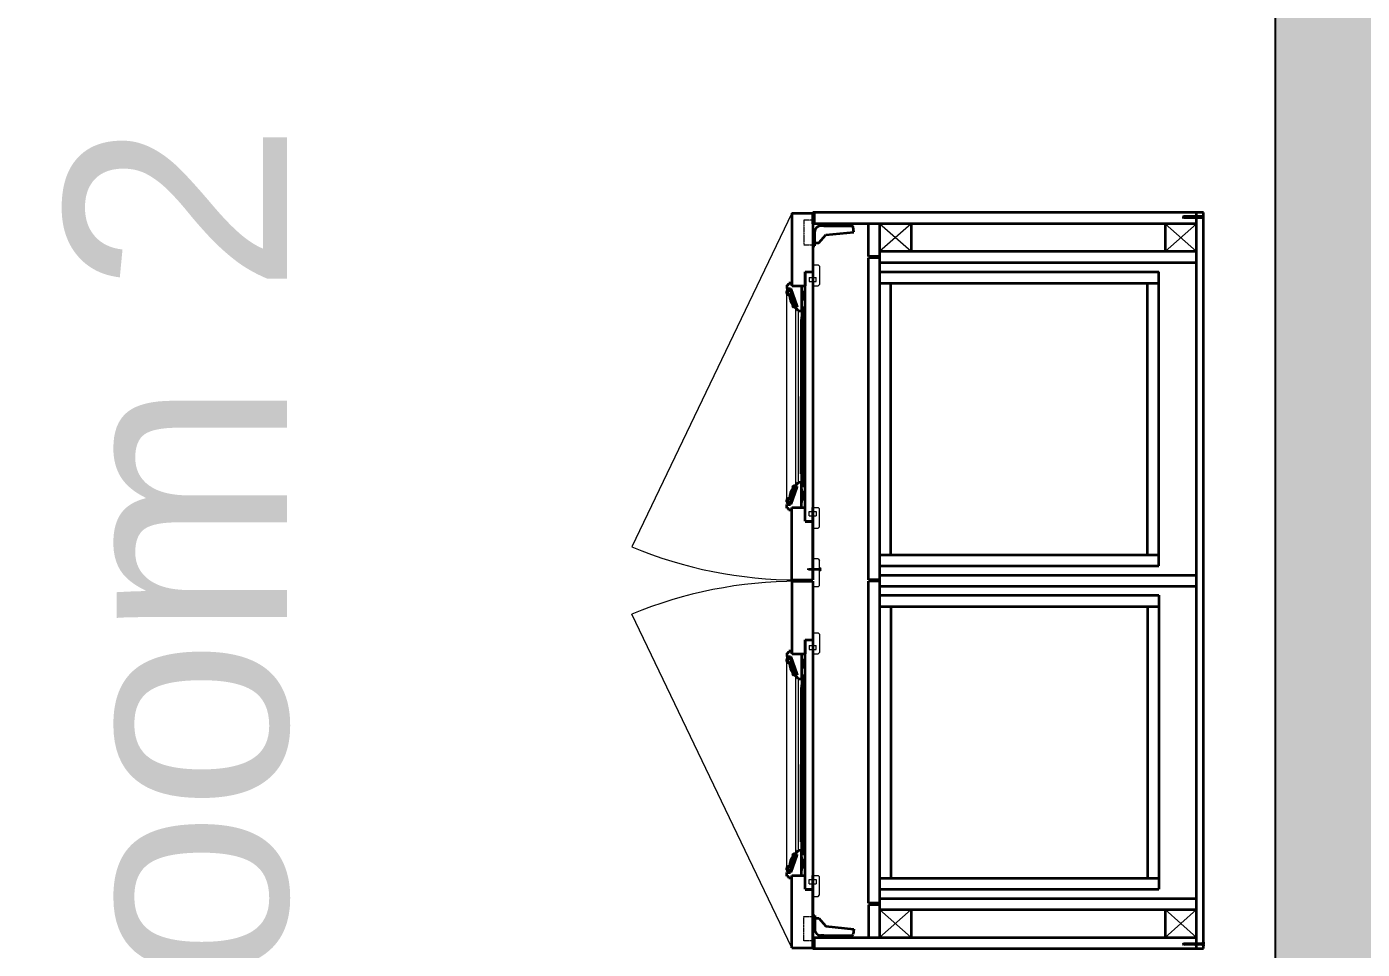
# Model space of a CAD drawing. Header units: millimetres. Extents: x 15734 to 38872, y 8066 to 23066.
# Drawn here: x 19510 to 20659, y 19876 to 20669 of the extents above; entities that cross this region are included whole.
import ezdxf

# ---------------------------------------------------------------- set-up
doc = ezdxf.new("R2010")
doc.units = ezdxf.units.MM
doc.header["$MEASUREMENT"] = 0
doc.linetypes.add('Oculta', pattern=[0.0001, 0, -0.0001])
doc.layers.get('0').update_dxf_attribs({"color": 4})
doc.layers.add('Wall', color=10, linetype='Continuous')
doc.layers.add('Wardrobe', color=4, linetype='Continuous')
doc.styles.get("Standard").update_dxf_attribs({"font": 'arial.ttf'})

msp = doc.modelspace()

# ---------------------------------------------------------------- hatches: boundary and pattern name
at = {"layer": 'Wall'}
h = msp.add_hatch(color=3, dxfattribs=at)
h.dxf.hatch_style = 1
h.paths.add_polyline_path([(24734.07, 18028.46), (24584.07, 18028.46), (24584.07, 17715.96), (22384.07, 17715.96), (22384.07, 18840.96), (22634.07, 18840.96), (22634.07, 18990.96), (22384.07, 18990.96), (22384.07, 19240.96), (22234.07, 19240.96), (22234.07, 17565.96), (24084.07, 17565.96), (24084.07, 16865.96), (24234.07, 16865.96), (24234.07, 17565.96), (24734.07, 17565.96)])
h.paths.add_polyline_path([(24734.07, 19215.96), (24584.07, 19215.96), (24584.07, 18990.96), (23634.07, 18990.96), (23634.07, 18840.96), (24584.07, 18840.96), (24584.07, 18528.46), (24734.07, 18528.46)])
h.paths.add_polyline_path([(24734.07, 19915.96), (24584.07, 19915.96), (24584.07, 19715.96), (24734.07, 19715.96)])
h.paths.add_polyline_path([(24234.07, 16365.96), (24084.07, 16365.96), (24084.07, 14915.96), (24234.07, 14915.96)])
h.paths.add_polyline_path([(24734.07, 22065.96), (23134.07, 22065.96), (23134.07, 21915.96), (24584.07, 21915.96), (24584.07, 20790.96), (23634.07, 20790.96), (23634.07, 20640.96), (24584.07, 20640.96), (24584.07, 20415.96), (24734.07, 20415.96)])
h.paths.add_polyline_path([(22384.07, 21915.96), (22634.07, 21915.96), (22634.07, 22065.96), (22009.07, 22065.96), (22009.07, 21915.96), (22234.07, 21915.96), (22234.07, 20240.96), (22384.07, 20240.96)])
h.paths.add_polyline_path([(20959.07, 22065.96), (19534.07, 22065.96), (19534.07, 21915.96), (20584.07, 21915.96), (20584.07, 18965.96), (20734.07, 18965.96), (20734.07, 21915.96), (20959.07, 21915.96)])
h.paths.add_polyline_path([(17934.07, 22065.96), (16734.07, 22065.96), (16734.07, 17565.96), (17234.07, 17565.96), (17234.07, 16715.96), (17384.07, 16715.96), (17384.07, 17565.96), (20584.07, 17565.96), (20584.07, 15365.96), (20334.07, 15365.96), (20334.07, 15215.96), (20584.07, 15215.96), (20584.07, 14965.96), (20734.07, 14965.96), (20734.07, 17965.96), (20584.07, 17965.96), (20584.07, 17715.96), (16884.07, 17715.96), (16884.07, 21915.96), (17934.07, 21915.96)])
h.paths.add_polyline_path([(19334.07, 15365.96), (17384.07, 15365.96), (17384.07, 16215.96), (17234.07, 16215.96), (17234.07, 13715.96), (16734.07, 13715.96), (16734.07, 10065.96), (17484.07, 10065.96), (17484.07, 10215.96), (16884.07, 10215.96), (16884.07, 13565.96), (17384.07, 13565.96), (17384.07, 13715.96), (17384.07, 15215.96), (19334.07, 15215.96)])
h.paths.add_polyline_path([(20734.07, 13565.96), (20984.07, 13565.96), (20984.07, 13715.96), (20734.07, 13715.96), (20734.07, 13965.96), (20584.07, 13965.96), (20584.07, 10215.96), (19984.07, 10215.96), (19984.07, 10065.96), (20584.07, 10065.96), (20584.07, 9065.96), (21734.07, 9065.96), (21734.07, 9215.96), (20734.07, 9215.96)])
h.paths.add_polyline_path([(24734.07, 13715.96), (24234.07, 13715.96), (24234.07, 14415.96), (24084.07, 14415.96), (24084.07, 13715.96), (21984.07, 13715.96), (21984.07, 13565.96), (24584.07, 13565.96), (24584.07, 9215.96), (23584.07, 9215.96), (23584.07, 9065.96), (24734.07, 9065.96)])

# ---------------------------------------------------------------- linework, layer by layer
msp.add_line((20584.07, 21915.96), (20584.07, 18965.96), dxfattribs=at)
at = {"layer": 'Wardrobe', "color": 4, "linetype": 'ByBlock', "lineweight": 18}
for p, q in [((20168.41, 20508.73), (20030.85, 20221.65)), ((20188.21, 20509.33), (20188.21, 20499.73)), ((20516.41, 20509.03), (20188.21, 20509.03)), ((20516.71, 19876.13), (20516.71, 20509.33)), ((20522.11, 19876.13), (20522.11, 20509.33)), ((20516.41, 20500.03), (20188.21, 20500.03)), ((20271.01, 20475.73), (20244.01, 20499.73)), ((20271.01, 20499.73), (20244.01, 20475.73)), ((20489.41, 20475.73), (20516.41, 20499.73)), ((20489.41, 20499.73), (20516.41, 20475.73)), ((20244.31, 20475.73), (20244.31, 20466.13)), ((20516.41, 20475.43), (20244.31, 20475.43)), ((20244.01, 20458.03), (20484.01, 20458.03)), ((20516.41, 20466.43), (20244.31, 20466.43)), ((20176.81, 20446.33), (20179.81, 20427.73)), ((20176.81, 20427.73), (20179.81, 20446.33)), ((20244.01, 20449.03), (20484.01, 20449.03)), ((20244.31, 20214.93), (20244.31, 20448.73)), ((20253.31, 20214.93), (20253.31, 20448.73)), ((20474.71, 20214.93), (20474.71, 20448.73)), ((20483.71, 20214.93), (20483.71, 20448.73)), ((20165.3, 20443.32), (20166.99, 20443.93)), ((20168.84, 20429.93), (20169.2, 20430.06)), ((20169.86, 20427.11), (20168.84, 20429.93)), ((20172.68, 20428.13), (20169.86, 20427.11)), ((20176.21, 20412.73), (20177.11, 20427.13)), ((20177.11, 20427.13), (20179.21, 20427.13)), ((20179.21, 20427.13), (20179.21, 20351.02)), ((20176.21, 20412.73), (20176.21, 20351.02)), ((20176.21, 20289.3), (20176.21, 20351.02)), ((20179.21, 20274.9), (20179.21, 20351.02)), ((20176.21, 20289.3), (20177.11, 20274.9)), ((20169.86, 20274.96), (20168.84, 20272.13)), ((20172.68, 20273.94), (20169.86, 20274.96)), ((20176.83, 20255.7), (20179.83, 20274.3)), ((20176.83, 20274.3), (20179.83, 20255.7)), ((20177.11, 20274.9), (20179.21, 20274.9)), ((20168.84, 20272.13), (20169.2, 20272.01)), ((20165.3, 20258.74), (20166.99, 20258.13)), ((20191.21, 20211.33), (20186.41, 20211.33)), ((20191.21, 20211.33), (20192.41, 20210.13)), ((20192.41, 20188.53), (20192.41, 20210.13)), ((20244.01, 20214.63), (20484.01, 20214.63)), ((20244.01, 20205.63), (20484.01, 20205.63)), ((20182.97, 20202.91), (20181.56, 20202.46)), ((20181.56, 20202.46), (20182.97, 20202.01)), ((20182.6, 20202.13), (20182.63, 20201.93)), ((20182.63, 20201.93), (20183.03, 20203.1)), ((20192.41, 20202.91), (20182.97, 20202.91)), ((20182.97, 20202.01), (20192.41, 20202.01)), ((20183.03, 20203.1), (20183.06, 20202.91)), ((20183.25, 20202.01), (20183.27, 20201.81)), ((20183.27, 20201.81), (20183.72, 20203.1)), ((20183.72, 20203.1), (20183.74, 20202.91)), ((20183.93, 20202.01), (20183.96, 20201.81)), ((20183.96, 20201.81), (20184.4, 20203.1)), ((20184.4, 20203.1), (20184.43, 20202.91)), ((20184.62, 20202.01), (20184.64, 20201.81)), ((20184.64, 20201.81), (20185.09, 20203.1)), ((20185.09, 20203.1), (20185.11, 20202.91)), ((20185.3, 20202.01), (20185.33, 20201.81)), ((20185.33, 20201.81), (20185.77, 20203.1)), ((20185.77, 20203.1), (20185.8, 20202.91)), ((20185.99, 20202.01), (20186.01, 20201.81)), ((20186.01, 20201.81), (20186.46, 20203.1)), ((20186.46, 20203.1), (20186.48, 20202.91)), ((20186.67, 20202.01), (20186.7, 20201.81)), ((20186.7, 20201.81), (20187.14, 20203.1)), ((20187.14, 20203.1), (20187.17, 20202.91)), ((20187.36, 20202.01), (20187.39, 20201.81)), ((20187.39, 20201.81), (20187.83, 20203.1)), ((20187.83, 20203.1), (20187.86, 20202.91)), ((20188.05, 20202.01), (20188.07, 20201.81)), ((20188.07, 20201.81), (20188.52, 20203.1)), ((20188.52, 20203.1), (20188.54, 20202.91)), ((20188.73, 20202.01), (20188.76, 20201.81)), ((20188.76, 20201.81), (20189.2, 20203.1)), ((20189.2, 20203.1), (20189.23, 20202.91)), ((20189.42, 20202.01), (20189.44, 20201.81)), ((20189.44, 20201.81), (20189.89, 20203.1)), ((20189.89, 20203.1), (20189.91, 20202.91)), ((20190.1, 20202.01), (20190.13, 20201.81)), ((20190.13, 20201.81), (20190.57, 20203.1)), ((20190.57, 20203.1), (20190.6, 20202.91)), ((20190.79, 20202.01), (20190.81, 20201.81)), ((20190.81, 20201.81), (20191.26, 20203.1)), ((20191.26, 20203.1), (20191.28, 20202.91)), ((20191.47, 20202.01), (20191.5, 20201.81)), ((20191.5, 20201.81), (20191.94, 20203.1)), ((20191.94, 20203.1), (20191.97, 20202.91)), ((20192.41, 20203.84), (20192.41, 20202.91)), ((20192.41, 20202.01), (20192.41, 20201.08)), ((20193.27, 20202.18), (20193.27, 20202.74)), ((20193.27, 20202.74), (20193.77, 20202.74)), ((20193.77, 20202.18), (20193.27, 20202.18)), ((20244.31, 20187.93), (20244.31, 20197.53)), ((20516.41, 20197.23), (20244.31, 20197.23)), ((20191.21, 20187.33), (20186.41, 20187.33)), ((20191.21, 20187.33), (20192.41, 20188.53)), ((20516.41, 20188.23), (20244.31, 20188.23)), ((20244.01, 20179.83), (20484.01, 20179.83)), ((20244.01, 20170.83), (20484.01, 20170.83)), ((20244.31, 20170.53), (20244.31, 19936.73)), ((20253.31, 20170.53), (20253.31, 19936.73)), ((20474.71, 20170.53), (20474.71, 19936.73)), ((20483.71, 20170.53), (20483.71, 19936.73)), ((20168.41, 19876.73), (20030.85, 20163.82)), ((20165.3, 20126.72), (20166.99, 20127.33)), ((20176.81, 20129.73), (20179.81, 20111.13)), ((20176.81, 20111.13), (20179.81, 20129.73)), ((20168.84, 20113.33), (20169.2, 20113.46)), ((20169.86, 20110.51), (20168.84, 20113.33)), ((20172.68, 20111.53), (20169.86, 20110.51)), ((20176.21, 20096.13), (20177.11, 20110.53)), ((20177.11, 20110.53), (20179.21, 20110.53)), ((20179.21, 20110.53), (20179.21, 20034.42)), ((20176.21, 20096.13), (20176.21, 20034.42)), ((20176.21, 19972.7), (20176.21, 20034.42)), ((20179.21, 19958.3), (20179.21, 20034.42)), ((20244.31, 20001.73), (20244.31, 19992.13)), ((20176.21, 19972.7), (20177.11, 19958.3)), ((20169.86, 19958.36), (20168.84, 19955.53)), ((20168.84, 19955.53), (20169.2, 19955.41)), ((20172.68, 19957.34), (20169.86, 19958.36)), ((20176.83, 19939.1), (20179.83, 19957.7)), ((20176.83, 19957.7), (20179.83, 19939.1)), ((20177.11, 19958.3), (20179.21, 19958.3)), ((20165.3, 19942.14), (20166.99, 19941.53)), ((20244.01, 19936.43), (20484.01, 19936.43)), ((20244.01, 19927.43), (20484.01, 19927.43)), ((20244.31, 19919.33), (20244.31, 19909.73)), ((20516.41, 19919.03), (20244.31, 19919.03)), ((20271.01, 19885.73), (20244.01, 19909.73)), ((20271.01, 19909.73), (20244.01, 19885.73)), ((20516.41, 19910.03), (20244.31, 19910.03)), ((20489.41, 19885.73), (20516.41, 19909.73)), ((20489.41, 19909.73), (20516.41, 19885.73)), ((20188.21, 19885.73), (20188.21, 19876.13)), ((20516.41, 19885.43), (20188.21, 19885.43)), ((20516.41, 19876.43), (20188.21, 19876.43))]:
    msp.add_line(p, q, dxfattribs=at)
at = {"layer": 'Wardrobe', "color": 4, "linetype": 'ByBlock', "lineweight": 35}
for p, q in [((20168.41, 20508.73), (20168.41, 20446.33)), ((20168.41, 20508.73), (20186.41, 20508.73)), ((20522.41, 20509.33), (20186.41, 20509.33)), ((20186.41, 20499.73), (20186.41, 20509.33)), ((20522.41, 20509.33), (20186.41, 20509.33)), ((20186.41, 20508.73), (20186.41, 20193.33)), ((20505.83, 20505.89), (20504.41, 20505.43)), ((20504.41, 20505.43), (20505.83, 20504.98)), ((20505.32, 20504.95), (20505.3, 20505.15)), ((20505.32, 20504.95), (20505.71, 20506.07)), ((20505.71, 20506.07), (20505.74, 20505.86)), ((20521.27, 20505.89), (20505.83, 20505.89)), ((20505.83, 20504.98), (20521.27, 20504.98)), ((20505.93, 20504.98), (20505.95, 20504.78)), ((20505.95, 20504.78), (20506.4, 20506.07)), ((20506.4, 20506.07), (20506.42, 20505.89)), ((20506.61, 20504.98), (20506.64, 20504.78)), ((20506.64, 20504.78), (20507.08, 20506.07)), ((20507.08, 20506.07), (20507.11, 20505.89)), ((20507.3, 20504.98), (20507.32, 20504.78)), ((20507.32, 20504.78), (20507.77, 20506.07)), ((20507.77, 20506.07), (20507.79, 20505.89)), ((20507.98, 20504.98), (20508.01, 20504.78)), ((20508.01, 20504.78), (20508.45, 20506.07)), ((20508.45, 20506.07), (20508.48, 20505.89)), ((20508.67, 20504.98), (20508.7, 20504.78)), ((20508.7, 20504.78), (20509.14, 20506.07)), ((20509.14, 20506.07), (20509.17, 20505.89)), ((20509.35, 20504.98), (20509.38, 20504.78)), ((20509.38, 20504.78), (20509.82, 20506.07)), ((20509.82, 20506.07), (20509.85, 20505.89)), ((20510.04, 20504.98), (20510.07, 20504.78)), ((20510.07, 20504.78), (20510.51, 20506.07)), ((20510.51, 20506.07), (20510.54, 20505.89)), ((20510.73, 20504.98), (20510.75, 20504.78)), ((20510.75, 20504.78), (20511.2, 20506.07)), ((20511.2, 20506.07), (20511.22, 20505.89)), ((20511.41, 20504.98), (20511.44, 20504.78)), ((20511.44, 20504.78), (20511.88, 20506.07)), ((20511.88, 20506.07), (20511.91, 20505.89)), ((20512.1, 20504.98), (20512.12, 20504.78)), ((20512.12, 20504.78), (20512.57, 20506.07)), ((20512.57, 20506.07), (20512.59, 20505.89)), ((20512.78, 20504.98), (20512.81, 20504.78)), ((20512.81, 20504.78), (20513.25, 20506.07)), ((20513.25, 20506.07), (20513.28, 20505.89)), ((20513.47, 20504.98), (20513.5, 20504.78)), ((20513.5, 20504.78), (20513.94, 20506.07)), ((20513.94, 20506.07), (20513.97, 20505.89)), ((20514.15, 20504.98), (20514.18, 20504.78)), ((20514.18, 20504.78), (20514.62, 20506.07)), ((20514.62, 20506.07), (20514.65, 20505.89)), ((20514.84, 20504.98), (20514.87, 20504.78)), ((20514.87, 20504.78), (20515.31, 20506.07)), ((20515.31, 20506.07), (20515.34, 20505.89)), ((20515.53, 20504.98), (20515.55, 20504.78)), ((20515.55, 20504.78), (20516, 20506.07)), ((20516, 20506.07), (20516.02, 20505.89)), ((20516.21, 20504.98), (20516.24, 20504.78)), ((20516.24, 20504.78), (20516.68, 20506.07)), ((20516.41, 19876.13), (20516.41, 20509.33)), ((20516.68, 20506.07), (20516.71, 20505.89)), ((20516.9, 20504.98), (20516.92, 20504.78)), ((20516.92, 20504.78), (20517.37, 20506.07)), ((20517.37, 20506.07), (20517.39, 20505.89)), ((20517.58, 20504.98), (20517.61, 20504.78)), ((20517.61, 20504.78), (20518.05, 20506.07)), ((20518.05, 20506.07), (20518.08, 20505.89)), ((20521.27, 20505.89), (20522.41, 20507.04)), ((20521.27, 20504.98), (20522.41, 20503.83)), ((20522.09, 20505.68), (20522.41, 20505.68)), ((20522.09, 20505.19), (20522.09, 20505.68)), ((20522.41, 20505.19), (20522.09, 20505.19)), ((20522.41, 19876.13), (20522.41, 20509.33)), ((20522.41, 19876.13), (20522.41, 20509.33)), ((20522.41, 20505.68), (20522.41, 20507.04)), ((20522.41, 20503.83), (20522.41, 20505.19)), ((20516.41, 20499.73), (20186.41, 20499.73)), ((20188.21, 20493.13), (20186.41, 20493.13)), ((20186.41, 20493.13), (20186.41, 20480.83)), ((20188.21, 20480.83), (20188.21, 20493.13)), ((20196.01, 20497.93), (20193.01, 20497.93)), ((20220.14, 20499.73), (20196.01, 20499.73)), ((20196.01, 20499.73), (20196.01, 20497.93)), ((20196.01, 20497.93), (20220.14, 20497.93)), ((20197.81, 20490.08), (20221.67, 20492.52)), ((20203.21, 20499.73), (20203.21, 20497.93)), ((20214.01, 20499.73), (20214.01, 20497.93)), ((20220.14, 20497.93), (20220.14, 20499.73)), ((20221.67, 20492.52), (20221.33, 20496.87)), ((20234.41, 20471.53), (20234.41, 20499.73)), ((20244.01, 20499.73), (20244.01, 19885.73)), ((20271.01, 20499.73), (20271.01, 20475.73)), ((20489.41, 20499.73), (20489.41, 20475.73)), ((20186.41, 20480.83), (20188.21, 20480.83)), ((20188.21, 20483.23), (20191.81, 20483.23)), ((20191.81, 20483.23), (20197.81, 20490.08)), ((20244.01, 20471.53), (20234.41, 20471.53)), ((20244.01, 20470.33), (20234.41, 20470.33)), ((20234.41, 20193.33), (20234.41, 20470.33)), ((20516.41, 20475.73), (20244.01, 20475.73)), ((20179.81, 20458.33), (20179.81, 20446.33)), ((20179.81, 20458.33), (20186.41, 20458.33)), ((20179.81, 20243.73), (20179.81, 20458.33)), ((20179.81, 20458.33), (20186.41, 20458.33)), ((20186.41, 20462.28), (20186.41, 20453.53)), ((20516.41, 20466.13), (20244.01, 20466.13)), ((20244.01, 20458.33), (20484.01, 20458.33)), ((20484.01, 20205.33), (20484.01, 20458.33)), ((20164.21, 20446.93), (20164.21, 20443.93)), ((20167.21, 20448.73), (20166.01, 20448.73)), ((20167.21, 20447.53), (20167.21, 20448.73)), ((20168.41, 20447.53), (20167.21, 20447.53)), ((20168.41, 20446.33), (20179.81, 20446.33)), ((20176.81, 20446.33), (20176.81, 20424.73)), ((20186.41, 20449.93), (20186.41, 20446.33)), ((20244.01, 20448.73), (20484.01, 20448.73)), ((20253.61, 20214.93), (20253.61, 20448.73)), ((20474.41, 20214.93), (20474.41, 20448.73)), ((20164.21, 20443.93), (20167.31, 20443.93)), ((20167.31, 20443.93), (20173.01, 20428.09)), ((20173.01, 20428.09), (20172.01, 20427.73)), ((20172.01, 20427.73), (20172.01, 20426.53)), ((20173.81, 20424.73), (20176.81, 20424.73)), ((20176.81, 20427.73), (20179.81, 20427.73)), ((20176.81, 20427.73), (20179.81, 20427.73)), ((20177.1, 20426.97), (20177.1, 20351.02)), ((20177.7, 20427.13), (20177.7, 20351.02)), ((20178.3, 20427.13), (20178.3, 20351.02)), ((20178.9, 20427.13), (20178.9, 20351.02)), ((20176.5, 20417.37), (20176.5, 20351.02)), ((20176.5, 20284.67), (20176.5, 20351.02)), ((20177.1, 20275.07), (20177.1, 20351.02)), ((20177.7, 20274.9), (20177.7, 20351.02)), ((20178.3, 20274.9), (20178.3, 20351.02)), ((20178.9, 20274.9), (20178.9, 20351.02)), ((20167.31, 20258.13), (20173.01, 20273.97)), ((20172.01, 20274.33), (20172.01, 20275.53)), ((20173.01, 20273.97), (20172.01, 20274.33)), ((20173.81, 20277.33), (20176.81, 20277.33)), ((20176.81, 20255.73), (20176.81, 20277.33)), ((20176.81, 20274.3), (20179.81, 20274.3)), ((20176.81, 20274.3), (20179.81, 20274.3)), ((20176.83, 20274.3), (20179.83, 20274.3)), ((20164.21, 20255.13), (20164.21, 20258.13)), ((20164.21, 20258.13), (20167.31, 20258.13)), ((20167.21, 20253.33), (20166.01, 20253.33)), ((20168.41, 20254.53), (20167.21, 20254.53)), ((20167.21, 20254.53), (20167.21, 20253.33)), ((20168.41, 20255.73), (20179.81, 20255.73)), ((20168.41, 20193.33), (20168.41, 20255.73)), ((20186.41, 20193.33), (20186.41, 20255.73)), ((20186.41, 20252.1), (20186.41, 20255.7)), ((20179.81, 20243.73), (20186.41, 20243.73)), ((20179.83, 20243.7), (20186.43, 20243.7)), ((20186.41, 20239.75), (20186.41, 20248.5)), ((20244.01, 20214.93), (20484.01, 20214.93)), ((20244.01, 20205.33), (20484.01, 20205.33)), ((20168.41, 20193.33), (20186.41, 20193.33)), ((20244.01, 20193.33), (20234.41, 20193.33)), ((20244.01, 20193.33), (20234.41, 20193.33)), ((20244.01, 20197.53), (20516.41, 20197.53)), ((20244.01, 20197.53), (20516.41, 20197.53)), ((20168.41, 20192.13), (20168.41, 20129.73)), ((20168.41, 20192.13), (20186.41, 20192.13)), ((20186.41, 20192.13), (20186.41, 19876.73)), ((20244.01, 20192.13), (20234.41, 20192.13)), ((20234.41, 19915.13), (20234.41, 20192.13)), ((20244.01, 20187.93), (20516.41, 20187.93)), ((20244.01, 20187.93), (20516.41, 20187.93)), ((20244.01, 20180.13), (20484.01, 20180.13)), ((20244.01, 20170.53), (20484.01, 20170.53)), ((20253.61, 20170.53), (20253.61, 19936.73)), ((20474.41, 20170.53), (20474.41, 19936.73)), ((20484.01, 20180.13), (20484.01, 19927.13)), ((20179.81, 20141.73), (20179.81, 20129.73)), ((20179.81, 20141.73), (20186.41, 20141.73)), ((20179.81, 19927.13), (20179.81, 20141.73)), ((20179.81, 20141.73), (20186.41, 20141.73)), ((20186.41, 20145.68), (20186.41, 20136.93)), ((20164.21, 20130.33), (20164.21, 20127.33)), ((20164.21, 20127.33), (20167.31, 20127.33)), ((20167.21, 20132.13), (20166.01, 20132.13)), ((20167.21, 20130.93), (20167.21, 20132.13)), ((20168.41, 20130.93), (20167.21, 20130.93)), ((20167.31, 20127.33), (20173.01, 20111.49)), ((20168.41, 20129.73), (20179.81, 20129.73)), ((20176.81, 20129.73), (20176.81, 20108.13)), ((20186.41, 20133.33), (20186.41, 20129.73)), ((20173.01, 20111.49), (20172.01, 20111.13)), ((20172.01, 20111.13), (20172.01, 20109.93)), ((20173.81, 20108.13), (20176.81, 20108.13)), ((20176.5, 20100.77), (20176.5, 20034.42)), ((20176.81, 20111.13), (20179.81, 20111.13)), ((20176.81, 20111.13), (20179.81, 20111.13)), ((20177.1, 20110.37), (20177.1, 20034.42)), ((20177.7, 20110.53), (20177.7, 20034.42)), ((20178.3, 20110.53), (20178.3, 20034.42)), ((20178.9, 20110.53), (20178.9, 20034.42)), ((20176.5, 19968.07), (20176.5, 20034.42)), ((20177.1, 19958.47), (20177.1, 20034.42)), ((20177.7, 19958.3), (20177.7, 20034.42)), ((20178.3, 19958.3), (20178.3, 20034.42)), ((20178.9, 19958.3), (20178.9, 20034.42)), ((20167.31, 19941.53), (20173.01, 19957.37)), ((20172.01, 19957.73), (20172.01, 19958.93)), ((20173.01, 19957.37), (20172.01, 19957.73)), ((20173.81, 19960.73), (20176.81, 19960.73)), ((20176.81, 19939.13), (20176.81, 19960.73)), ((20176.81, 19957.7), (20179.81, 19957.7)), ((20176.81, 19957.7), (20179.81, 19957.7)), ((20176.83, 19957.7), (20179.83, 19957.7)), ((20164.21, 19938.53), (20164.21, 19941.53)), ((20164.21, 19941.53), (20167.31, 19941.53)), ((20167.21, 19936.73), (20166.01, 19936.73)), ((20168.41, 19937.93), (20167.21, 19937.93)), ((20167.21, 19937.93), (20167.21, 19936.73)), ((20168.41, 19939.13), (20179.81, 19939.13)), ((20168.41, 19876.73), (20168.41, 19939.13)), ((20186.41, 19876.73), (20186.41, 19939.13)), ((20186.41, 19935.5), (20186.41, 19939.1)), ((20186.41, 19923.15), (20186.41, 19931.9)), ((20244.01, 19936.73), (20484.01, 19936.73)), ((20179.81, 19927.13), (20186.41, 19927.13)), ((20179.83, 19927.1), (20186.43, 19927.1)), ((20244.01, 19927.13), (20484.01, 19927.13)), ((20244.01, 19919.33), (20516.41, 19919.33)), ((20244.01, 19915.13), (20234.41, 19915.13)), ((20244.01, 19915.13), (20234.41, 19915.13)), ((20244.01, 19913.93), (20234.41, 19913.93)), ((20234.41, 19913.93), (20234.41, 19885.73)), ((20244.01, 19913.93), (20234.41, 19913.93)), ((20244.01, 19909.73), (20516.41, 19909.73)), ((20271.01, 19909.73), (20271.01, 19885.73)), ((20489.41, 19909.73), (20489.41, 19885.73)), ((20186.41, 19904.63), (20188.21, 19904.63)), ((20186.41, 19892.33), (20186.41, 19904.63)), ((20188.21, 19904.63), (20188.21, 19892.33)), ((20188.21, 19902.23), (20191.81, 19902.23)), ((20191.81, 19902.23), (20197.81, 19895.39)), ((20197.81, 19895.39), (20221.67, 19892.95)), ((20188.21, 19892.33), (20186.41, 19892.33)), ((20186.41, 19885.73), (20516.41, 19885.73)), ((20186.41, 19876.13), (20186.41, 19885.73)), ((20196.01, 19887.53), (20193.01, 19887.53)), ((20196.01, 19885.73), (20196.01, 19887.53)), ((20196.01, 19887.53), (20220.14, 19887.53)), ((20220.14, 19885.73), (20196.01, 19885.73)), ((20203.21, 19885.73), (20203.21, 19887.53)), ((20214.01, 19885.73), (20214.01, 19887.53)), ((20220.14, 19887.53), (20220.14, 19885.73)), ((20221.67, 19892.95), (20221.33, 19888.6)), ((20168.41, 19876.73), (20186.41, 19876.73)), ((20186.41, 19876.13), (20522.41, 19876.13)), ((20186.41, 19876.13), (20522.41, 19876.13)), ((20504.41, 19880.03), (20505.83, 19880.49)), ((20505.83, 19879.58), (20504.41, 19880.03)), ((20505.32, 19880.52), (20505.3, 19880.32)), ((20505.32, 19880.52), (20505.71, 19879.39)), ((20505.71, 19879.39), (20505.74, 19879.61)), ((20505.83, 19880.49), (20521.27, 19880.49)), ((20521.27, 19879.58), (20505.83, 19879.58)), ((20505.93, 19880.49), (20505.95, 19880.69)), ((20505.95, 19880.69), (20506.4, 19879.39)), ((20506.4, 19879.39), (20506.42, 19879.58)), ((20506.61, 19880.49), (20506.64, 19880.69)), ((20506.64, 19880.69), (20507.08, 19879.39)), ((20507.08, 19879.39), (20507.11, 19879.58)), ((20507.3, 19880.49), (20507.32, 19880.69)), ((20507.32, 19880.69), (20507.77, 19879.39)), ((20507.77, 19879.39), (20507.79, 19879.58)), ((20507.98, 19880.49), (20508.01, 19880.69)), ((20508.01, 19880.69), (20508.45, 19879.39)), ((20508.45, 19879.39), (20508.48, 19879.58)), ((20508.67, 19880.49), (20508.7, 19880.69)), ((20508.7, 19880.69), (20509.14, 19879.39)), ((20509.14, 19879.39), (20509.17, 19879.58)), ((20509.35, 19880.49), (20509.38, 19880.69)), ((20509.38, 19880.69), (20509.82, 19879.39)), ((20509.82, 19879.39), (20509.85, 19879.58)), ((20510.04, 19880.49), (20510.07, 19880.69)), ((20510.07, 19880.69), (20510.51, 19879.39)), ((20510.51, 19879.39), (20510.54, 19879.58)), ((20510.73, 19880.49), (20510.75, 19880.69)), ((20510.75, 19880.69), (20511.2, 19879.39)), ((20511.2, 19879.39), (20511.22, 19879.58)), ((20511.41, 19880.49), (20511.44, 19880.69)), ((20511.44, 19880.69), (20511.88, 19879.39)), ((20511.88, 19879.39), (20511.91, 19879.58)), ((20512.1, 19880.49), (20512.12, 19880.69)), ((20512.12, 19880.69), (20512.57, 19879.39)), ((20512.57, 19879.39), (20512.59, 19879.58)), ((20512.78, 19880.49), (20512.81, 19880.69)), ((20512.81, 19880.69), (20513.25, 19879.39)), ((20513.25, 19879.39), (20513.28, 19879.58)), ((20513.47, 19880.49), (20513.5, 19880.69)), ((20513.5, 19880.69), (20513.94, 19879.39)), ((20513.94, 19879.39), (20513.97, 19879.58)), ((20514.15, 19880.49), (20514.18, 19880.69)), ((20514.18, 19880.69), (20514.62, 19879.39)), ((20514.62, 19879.39), (20514.65, 19879.58)), ((20514.84, 19880.49), (20514.87, 19880.69)), ((20514.87, 19880.69), (20515.31, 19879.39)), ((20515.31, 19879.39), (20515.34, 19879.58)), ((20515.53, 19880.49), (20515.55, 19880.69)), ((20515.55, 19880.69), (20516, 19879.39)), ((20516, 19879.39), (20516.02, 19879.58)), ((20516.21, 19880.49), (20516.24, 19880.69)), ((20516.24, 19880.69), (20516.68, 19879.39)), ((20516.68, 19879.39), (20516.71, 19879.58)), ((20516.9, 19880.49), (20516.92, 19880.69)), ((20516.92, 19880.69), (20517.37, 19879.39)), ((20517.37, 19879.39), (20517.39, 19879.58)), ((20517.58, 19880.49), (20517.61, 19880.69)), ((20517.61, 19880.69), (20518.05, 19879.39)), ((20518.05, 19879.39), (20518.08, 19879.58)), ((20521.27, 19880.49), (20522.41, 19881.64)), ((20521.27, 19879.58), (20522.41, 19878.43)), ((20522.41, 19880.28), (20522.09, 19880.28)), ((20522.09, 19880.28), (20522.09, 19879.79)), ((20522.09, 19879.79), (20522.41, 19879.79)), ((20522.41, 19881.64), (20522.41, 19880.28)), ((20522.41, 19879.79), (20522.41, 19878.43))]:
    msp.add_line(p, q, dxfattribs=at)
at = {"layer": 'Wardrobe', "color": 4, "linetype": 'Oculta', "lineweight": 18}
for p, q in [((20186.41, 20502.73), (20178.91, 20502.73)), ((20178.91, 20502.73), (20178.91, 20481.73)), ((20186.41, 20493.13), (20186.41, 20502.73)), ((20178.91, 20481.73), (20186.41, 20481.73)), ((20178.91, 19903.73), (20186.41, 19903.73)), ((20178.91, 19882.73), (20178.91, 19903.73)), ((20186.41, 19882.73), (20178.91, 19882.73)), ((20186.41, 19892.33), (20186.41, 19882.73))]:
    msp.add_line(p, q, dxfattribs=at)
at = {"layer": 'Wardrobe', "color": 4, "linetype": 'Continuous', "lineweight": 0}
for p, q in [((20186.41, 20464.33), (20191.21, 20464.33)), ((20191.21, 20464.33), (20192.41, 20463.13)), ((20192.41, 20463.13), (20192.41, 20447.53)), ((20183.41, 20453.53), (20189.41, 20453.53)), ((20183.41, 20453.53), (20183.41, 20449.93)), ((20183.41, 20449.93), (20189.41, 20449.93)), ((20186.41, 20446.33), (20191.21, 20446.33)), ((20189.41, 20449.93), (20189.41, 20453.53)), ((20191.21, 20446.33), (20192.41, 20447.53)), ((20164.21, 20259.86), (20164.21, 20443.93)), ((20172.01, 20274.16), (20172.01, 20426.53)), ((20173.81, 20424.73), (20173.81, 20277.05)), ((20183.41, 20252.1), (20189.41, 20252.1)), ((20183.41, 20248.5), (20183.41, 20252.1)), ((20186.41, 20255.7), (20191.21, 20255.7)), ((20189.41, 20252.1), (20189.41, 20248.5)), ((20191.21, 20255.7), (20192.41, 20254.5)), ((20192.41, 20238.9), (20192.41, 20254.5)), ((20183.41, 20248.5), (20189.41, 20248.5)), ((20191.21, 20237.7), (20192.41, 20238.9)), ((20186.41, 20237.7), (20191.21, 20237.7)), ((20186.41, 20147.73), (20191.21, 20147.73)), ((20191.21, 20147.73), (20192.41, 20146.53)), ((20192.41, 20146.53), (20192.41, 20130.93)), ((20183.41, 20136.93), (20189.41, 20136.93)), ((20183.41, 20136.93), (20183.41, 20133.33)), ((20189.41, 20133.33), (20189.41, 20136.93)), ((20164.21, 19943.26), (20164.21, 20127.33)), ((20183.41, 20133.33), (20189.41, 20133.33)), ((20186.41, 20129.73), (20191.21, 20129.73)), ((20191.21, 20129.73), (20192.41, 20130.93)), ((20172.01, 19957.56), (20172.01, 20109.93)), ((20173.81, 20108.13), (20173.81, 19960.45)), ((20183.41, 19935.5), (20189.41, 19935.5)), ((20183.41, 19931.9), (20183.41, 19935.5)), ((20183.41, 19931.9), (20189.41, 19931.9)), ((20186.41, 19939.1), (20191.21, 19939.1)), ((20189.41, 19935.5), (20189.41, 19931.9)), ((20191.21, 19939.1), (20192.41, 19937.9)), ((20192.41, 19922.3), (20192.41, 19937.9)), ((20186.41, 19921.1), (20191.21, 19921.1)), ((20191.21, 19921.1), (20192.41, 19922.3))]:
    msp.add_line(p, q, dxfattribs=at)
at = {"layer": 'Wardrobe', "color": 4, "linetype": 'ByBlock', "lineweight": 50}
for p, q in [((20165.5, 20442.76), (20167.19, 20443.37)), ((20167.19, 20443.37), (20172.48, 20428.69)), ((20169.61, 20429.57), (20170.18, 20429.78)), ((20170.22, 20427.88), (20169.61, 20429.57)), ((20172.48, 20428.69), (20170.22, 20427.88)), ((20172.48, 20428.69), (20171.35, 20428.29)), ((20167.19, 20258.7), (20172.48, 20273.38)), ((20170.22, 20274.19), (20169.61, 20272.5)), ((20172.48, 20273.38), (20170.22, 20274.19)), ((20172.48, 20273.38), (20171.35, 20273.78)), ((20169.61, 20272.5), (20170.18, 20272.29)), ((20165.5, 20259.31), (20167.19, 20258.7)), ((20165.5, 20126.16), (20167.19, 20126.77)), ((20167.19, 20126.77), (20172.48, 20112.09)), ((20169.61, 20112.97), (20170.18, 20113.18)), ((20170.22, 20111.28), (20169.61, 20112.97)), ((20172.48, 20112.09), (20170.22, 20111.28)), ((20172.48, 20112.09), (20171.35, 20111.69)), ((20167.19, 19942.1), (20172.48, 19956.78)), ((20170.22, 19957.59), (20169.61, 19955.9)), ((20169.61, 19955.9), (20170.18, 19955.69)), ((20172.48, 19956.78), (20170.22, 19957.59)), ((20172.48, 19956.78), (20171.35, 19957.18)), ((20165.5, 19942.71), (20167.19, 19942.1))]:
    msp.add_line(p, q, dxfattribs=at)
at = {"layer": 'Wardrobe', "color": 4, "linetype": 'ByBlock', "lineweight": 35}
for centre, major_axis, start_param, end_param in [((20193.26, 20492.88), (3.58, -3.58), 2.4058517, 3.8773336), ((20219.96, 20496.53), (0.999, 0.999), -0.5469505, 0.6576077), ((20164.21, 20448.73), (1.27, 1.27), 3.9269908, 5.4977871), ((20172.01, 20424.73), (1.27, -1.27), 0.7853982, 2.3561945), ((20172.01, 20277.33), (1.27, 1.27), 3.9269908, 5.4977871), ((20164.21, 20253.33), (1.27, -1.27), 0.7853982, 2.3561945), ((20164.21, 20132.13), (1.27, 1.27), 3.9269908, 5.4977871), ((20172.01, 20108.13), (1.27, -1.27), 0.7853982, 2.3561945), ((20172.01, 19960.73), (1.27, 1.27), 3.9269908, 5.4977871), ((20164.21, 19936.73), (1.27, -1.27), 0.7853982, 2.3561945), ((20193.26, 19892.59), (3.58, 3.58), 2.4058517, 3.8773336), ((20219.96, 19888.94), (0.999, -0.999), 5.6255776, 6.8301358)]:
    msp.add_ellipse(centre, major_axis=major_axis, ratio=1, start_param=start_param, end_param=end_param, dxfattribs=at)
at = {"layer": 'Wardrobe', "color": 4, "linetype": 'ByBlock', "lineweight": 18}
for centre, major_axis, start_param, end_param in [((20164.21, 20448.73), (0.849, -0.849), 5.4977871, 7.0685835), ((20166.84, 20440.78), (2.12, -2.12), 2.9505051, 5.3790633), ((20180.71, 20438.44), (10.07, 10.07), 2.4006225, 2.9852344), ((20172.01, 20424.73), (0.849, 0.849), -0.7853982, 0.7853982), ((20172.01, 20277.33), (0.849, -0.849), 5.4977871, 7.0685835), ((20166.84, 20261.29), (2.12, 2.12), 0.904122, 3.3326802), ((20180.71, 20263.63), (10.07, -10.07), 3.2979509, 3.8825628), ((20164.21, 20253.33), (0.849, 0.849), -0.7853982, 0.7853982), ((20173.21, 20565.33), (263.04, 263.04), 3.5342917, 3.9269908), ((20192.41, 20202.46), (0.978, 0.978), -0.5840402, 0.7853982), ((20192.41, 20202.46), (0.978, -0.978), 5.4977871, 6.8672255), ((20173.21, 19820.13), (263.04, -263.04), 2.3561945, 2.7488936), ((20166.84, 20124.18), (2.12, -2.12), 2.9505051, 5.3790633), ((20164.21, 20132.13), (0.849, -0.849), 5.4977871, 7.0685835), ((20180.71, 20121.84), (10.07, 10.07), 2.4006225, 2.9852344), ((20172.01, 20108.13), (0.849, 0.849), -0.7853982, 0.7853982), ((20180.71, 19947.03), (10.07, -10.07), 3.2979509, 3.8825628), ((20172.01, 19960.73), (0.849, -0.849), 5.4977871, 7.0685835), ((20166.84, 19944.69), (2.12, 2.12), 0.904122, 3.3326802), ((20164.21, 19936.73), (0.849, 0.849), -0.7853982, 0.7853982)]:
    msp.add_ellipse(centre, major_axis=major_axis, ratio=1, start_param=start_param, end_param=end_param, dxfattribs=at)
at = {"layer": 'Wardrobe', "color": 4, "linetype": 'ByBlock', "lineweight": 50}
for centre, major_axis, start_param, end_param in [((20166.84, 20440.78), (1.69, -1.69), 2.9505051, 5.5947849), ((20180.71, 20438.44), (9.65, 9.65), 2.359294, 3.0444034), ((20166.84, 20261.29), (1.69, 1.69), 0.6884004, 3.3326802), ((20180.71, 20263.63), (9.65, -9.65), 3.2387819, 3.9238913), ((20166.84, 20124.18), (1.69, -1.69), 2.9505051, 5.5947849), ((20180.71, 20121.84), (9.65, 9.65), 2.359294, 3.0444034), ((20180.71, 19947.03), (9.65, -9.65), 3.2387819, 3.9238913), ((20166.84, 19944.69), (1.69, 1.69), 0.6884004, 3.3326802)]:
    msp.add_ellipse(centre, major_axis=major_axis, ratio=1, start_param=start_param, end_param=end_param, dxfattribs=at)

# ---------------------------------------------------------------- texts
at = {"color": 1}
msp.add_text('Bed Room 2', height=190.971, rotation=90, dxfattribs=at).set_placement((19734.34, 19104.74))

doc.saveas('drawing.dxf')
